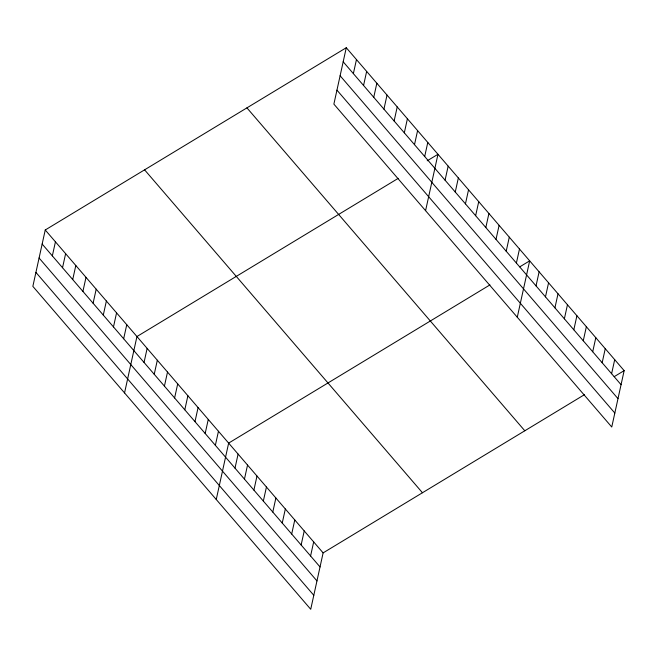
<?xml version="1.0" encoding="UTF-8"?>
<svg xmlns="http://www.w3.org/2000/svg" width="657" height="657" viewBox="0 0 657 657"><rect width="100%" height="100%" fill="white"/><g stroke="black" fill="none" stroke-linecap="round" stroke-linejoin="round"><path stroke-width="0.99" d="M346.272 47.723L333.879 104.11L611.757 427.017L624.15 370.638L346.272 47.723L45.243 229.983L32.85 286.362L310.728 609.277L323.121 552.89L584.418 394.693M52.346 255.877L55.434 241.825M62.53 267.719L65.626 253.659M72.722 279.562L75.81 265.502M82.913 291.404L86.001 277.344M93.097 303.238L96.193 289.179M103.289 315.081L106.377 301.021M113.48 326.923L116.568 312.863M123.664 338.757L126.76 324.706M124.551 392.927L136.943 336.54L398.241 178.343M144.047 362.442L147.135 348.382M154.231 374.285L157.327 360.225M164.422 386.119L167.51 372.059M174.606 397.961L177.702 383.902M184.798 409.804L187.894 395.744M194.989 421.638L198.077 407.586M205.173 433.48L208.269 419.421M215.365 445.323L218.453 431.263M216.252 499.484L228.644 443.105L489.933 284.908M235.001 468.137L238.097 454.086M244.453 479.117L247.541 465.057M253.898 490.097L256.986 476.038M353.367 73.625L356.464 59.565M263.342 501.077L266.438 487.018M363.559 85.467L366.647 71.408M272.795 512.058L275.883 497.998M373.751 97.302L376.839 83.25M282.239 523.038L285.335 508.978M383.934 109.144L387.03 95.084M291.692 534.018L294.779 519.958M394.126 120.987L397.214 106.927M301.136 544.99L304.224 530.938M310.589 555.97L313.676 541.91M404.318 132.829L407.406 118.769M414.501 144.663L417.597 130.603M424.693 156.506L427.781 142.446M425.58 210.667L437.973 154.288L427.214 160.801M445.068 180.182L448.164 166.131M455.26 192.025L458.348 177.965M465.452 203.867L468.54 189.807M475.635 215.71L478.731 201.65M485.827 227.544L488.915 213.484M496.01 239.386L499.106 225.326M506.202 251.229L509.29 237.169M516.394 263.063L519.482 249.011M517.273 317.232L529.673 260.845L519.736 266.865M536.03 285.885L539.118 271.826M545.474 296.865L548.57 282.806M554.927 307.846L558.015 293.786M564.371 318.826L567.459 304.766M573.824 329.798L576.912 315.746M583.268 340.778L586.356 326.718M592.713 351.758L595.809 337.698M602.165 362.738L605.253 348.678M611.61 373.718L614.706 359.658M614.213 376.65L624.15 370.638M343.184 61.783L621.062 384.698M340.112 75.752L617.991 398.659M336.951 90.14L614.821 413.056M246.933 107.871L524.812 430.778M144.581 169.835L422.459 492.75M45.243 229.983L323.121 552.89M42.155 244.043L320.033 566.95M39.083 258.004L316.961 580.919M35.921 272.4L313.8 595.308"/></g></svg>
